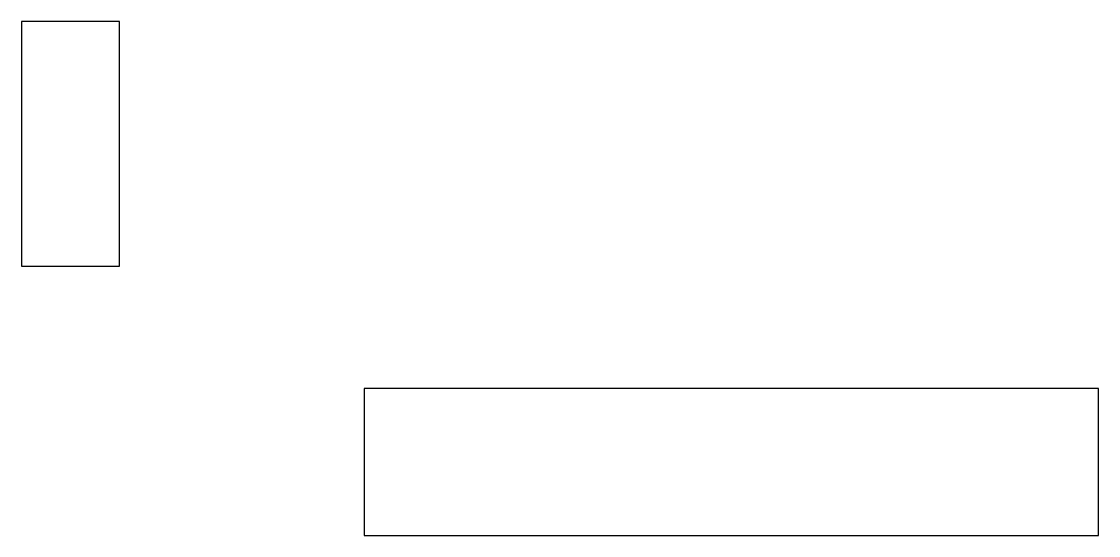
# Model space of a CAD drawing. Header units: metres. Extents: x -2600 to -400, y -800 to 250.
import ezdxf

# ---------------------------------------------------------------- set-up
doc = ezdxf.new("R2010")
doc.units = ezdxf.units.M

msp = doc.modelspace()

# ---------------------------------------------------------------- linework, layer by layer
at = {"layer": 'PARAMETRIX'}
for p, q in [((-2400, 250), (-2600, 250)), ((-2600, 250), (-2600, -250)), ((-2400, -250), (-2400, 250)), ((-2600, -250), (-2400, -250)), ((-400, -500), (-1900, -500)), ((-1900, -500), (-1900, -800)), ((-400, -800), (-400, -500)), ((-1900, -800), (-400, -800))]:
    msp.add_line(p, q, dxfattribs=at)

doc.saveas('drawing.dxf')
